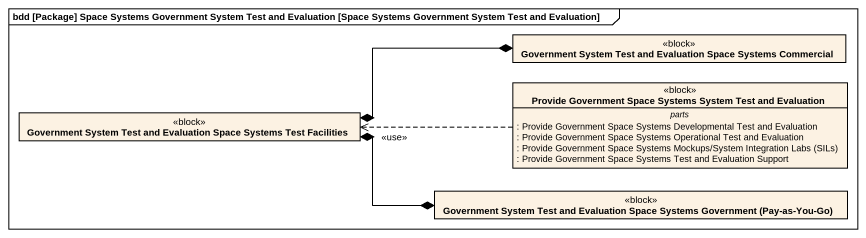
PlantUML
@startuml
mainframe bdd [Package] Space Systems Government System Test and Evaluation [Space Systems Government System Test and Evaluation]
hide circle
hide empty members
class "Government System Test and Evaluation Space Systems Commercial" as Government_System_Test_and <<block>>
class "Provide Government Space Systems System Test and Evaluation" as Provide_Government_Space <<block>> {
  -- parts --
  : Provide Government Space Systems Developmental Test and Evaluation
  : Provide Government Space Systems Operational Test and Evaluation
  {field} : Provide Government Space Systems Mockups/System Integration Labs (SILs)
  : Provide Government Space Systems Test and Evaluation Support
}
class "Government System Test and Evaluation Space Systems Test Facilities" as Government_System_Test_and_2 <<block>>
class "Government System Test and Evaluation Space Systems Government (Pay-as-You-Go)" as Government_System_Test_and_3 <<block>>
Provide_Government_Space .left.> Government_System_Test_and_2 : <<use>>
Government_System_Test_and_2 *-right-* Government_System_Test_and
Government_System_Test_and_2 *-right-* Government_System_Test_and_3
@enduml
